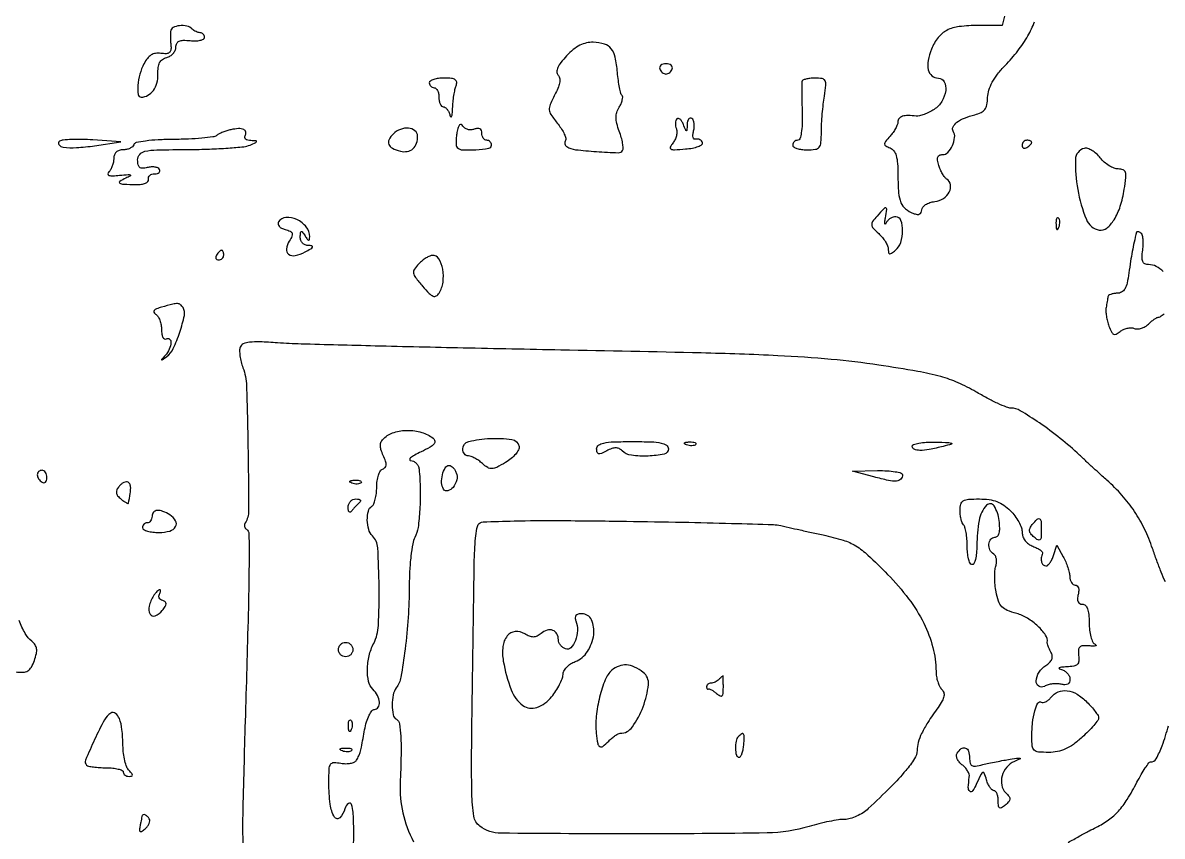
# Model space of a CAD drawing. Extents: x 0 to 5034, y 0 to 2560.
# Drawn here: x 4232 to 4470.3, y 624.5 to 794.6 of the extents above; entities that cross this region are included whole.
import ezdxf

# ---------------------------------------------------------------- set-up
doc = ezdxf.new("R2010")
doc.units = 0

msp = doc.modelspace()

# ---------------------------------------------------------------- linework, layer by layer
for points in [[(4438.096638, 799), (4436.815176, 794), (4431.841847, 794, 0.029011), (4427.844146, 793.767854, 0.087837), (4425.242551, 792.988009, 0.112411), (4423.434592, 791.494805, 0.066065), (4422.023269, 789.056177, 0.052248), (4421.319234, 786.682165, 0.104925), (4421.368241, 784.736999, 0.160239), (4422.138638, 783.486211, 0.177059), (4423.468615, 783, -0.284142), (4424.697605, 782.240245, -0.150729), (4425.001191, 780.408111, -0.102617), (4424.20001, 778.13971, -0.112147), (4422.580434, 776.460745, -0.027417), (4421.556411, 775.86731, -0.028013), (4420.4808, 775.394192, -0.029164), (4419.504706, 775.092179, -0.094484), (4418.830434, 775.056175, 0.02985), (4417.140445, 775.183805, 0.081631), (4415.959167, 775.008649, 0.139623), (4415.264061, 774.545692, 0.178301), (4415, 773.828741, -0.095165), (4414.889966, 773.255854, -0.030686), (4414.51939, 772.470471, -0.029338), (4413.990042, 771.627798, -0.029014), (4413.363881, 770.84959, 0.01364), (4412.409753, 769.735672, 0.171916), (4412.227761, 769.222011, 0.272937), (4412.454796, 768.837083, 0.034664), (4413.363881, 768.41386, -0.144092), (4414.135406, 767.824145, -0.088541), (4414.642173, 766.789204, -0.052948), (4414.927133, 765.157748, -0.016038), (4415.015313, 762.643011, 0.017625), (4415.154091, 759.014113, 0.078569), (4415.639046, 756.945587, 0.126552), (4416.607288, 755.642057, 0.081857), (4418.25, 754.708443, 0.0515), (4419.008247, 754.514385, 0.13982), (4419.553107, 754.585728, 0.187591), (4419.881366, 754.909753, 0.105644), (4420, 755.464962, -0.1736), (4420.202535, 756.030722, -0.080998), (4420.795195, 756.552213, -0.064565), (4421.679702, 756.958952, -0.046822), (4422.741449, 757.183578, 0.116619), (4424.519012, 757.826607, 0.126602), (4425.756957, 759.183357, 0.164632), (4426.005124, 760.707163, 0.211653), (4425.233174, 761.880173, -0.089536), (4424.814679, 762.270197, -0.029029), (4424.346361, 762.978863, -0.027882), (4423.907114, 763.84322, -0.027988), (4423.567394, 764.75, -0.032176), (4423.30655, 765.824419, -0.129364), (4423.362398, 766.492028, -0.208997), (4423.712452, 766.865666, -0.101828), (4424.365225, 767, 0.206245), (4425.476343, 767.478686, 0.08313), (4426.416514, 768.878776, 0.080166), (4426.874828, 770.564404, 0.166273), (4426.575558, 771.877745, -0.261784), (4426.537743, 772.788495, -0.112053), (4427.343415, 773.757237, -0.068938), (4428.930069, 774.657722, -0.036199), (4431.097272, 775.342832, 0.052191), (4432.395739, 775.799384, 0.123217), (4433.183172, 776.446102, 0.112938), (4433.613059, 777.426908, 0.039955), (4433.779823, 778.960836, -0.06926), (4434.040162, 780.507832, -0.049082), (4434.731678, 782.129339, -0.041506), (4435.860002, 783.836001, -0.025921), (4437.439305, 785.640471, 0.028067), (4440.10317, 788.710609, 0.035163), (4442.194624, 791.846131, 0.039535), (4443.565814, 794.766886, 0.090217)], [(4470.523609, 742.560502, 0.077353), (4469.018309, 743.631397, 0.11651), (4467.457929, 744, -0.10571), (4466.66848, 744.168792, -0.193151), (4466.217941, 744.635367, -0.109533), (4466.069247, 745.511486, -0.023917), (4466.21977, 747.044028, 0.027275), (4466.329802, 748.247279, 0.036223), (4466.290527, 749.345151, 0.039397), (4466.127007, 750.209719, 0.190128), (4465.833269, 750.603045, 0.029509), (4465.508249, 750.778322, 0.053283), (4465.222298, 750.875982, 0.081186), (4465.015146, 750.888557, 0.316663), (4464.923489, 750.809017, 0.006065), (4464.421617, 748.671206, 0.008311), (4464.025449, 746.735066, 0.00783), (4463.677083, 744.700156, 0.004565), (4463.319895, 742.25, -0.019699), (4462.945128, 740.130684, -0.077281), (4462.468023, 738.89574, -0.136601), (4461.80023, 738.239931, -0.12688), (4460.869948, 738, 0.038049), (4460.148408, 737.945012, 0.053967), (4459.526822, 737.779688, 0.067786), (4459.087014, 737.537619, 0.210692), (4458.923489, 737.25, -0.01172), (4458.874712, 736.862139, -0.003607), (4458.783251, 736.279688, -0.003607), (4458.671483, 735.62929, -0.00395), (4458.553526, 735, 0.06152), (4458.501406, 734.259919, 0.024519), (4458.604765, 733.246157, 0.023817), (4458.824766, 732.151069, 0.027617), (4459.140038, 731.135855, 0.026004), (4459.665139, 729.922133, 0.166685), (4460.134179, 729.457994, 0.235461), (4460.691207, 729.46506, 0.054439), (4461.497266, 729.997731, -0.064709), (4462.172496, 730.424353, -0.054058), (4462.976449, 730.696351, -0.056203), (4463.781626, 730.781969, -0.090258), (4464.458326, 730.654365, 0.102822), (4465.13383, 730.544324, 0.062533), (4465.934401, 730.68038, 0.058793), (4466.731754, 731.027593, 0.064402), (4467.399633, 731.54249, -0.019415), (4468.002752, 732.100507, -0.023719), (4468.609677, 732.571856, -0.023211), (4469.146658, 732.913383, -0.130754), (4469.472215, 733, 0.151727), (4469.836794, 733.11324, 0.011097), (4470.698601, 733.734375, 0.014679)], [(4470.959467, 677.650818, -0.007706), (4470.082836, 679.71772, -0.007992), (4469.141727, 682.146008, -0.007586), (4468.261578, 684.64543, 0.03191), (4466.607996, 688.700386, 0.034624), (4464.489895, 692.397808, 0.034398), (4461.868135, 695.788401, 0.030701), (4458.710602, 698.927253, -0.004297), (4457.767035, 699.77106, -0.001172), (4456.291631, 701.119802, -0.001185), (4454.625445, 702.657424, -0.001233), (4452.98858, 704.182709, 0.019658), (4448.965518, 707.663663, 0.018472), (4444.599153, 710.894502, 0.014838), (4440.608246, 713.454899, 0.136015), (4438.641496, 714, -0.097955), (4437.754536, 714.175448, -0.011134), (4435.873309, 714.999452, -0.013123), (4433.660565, 716.099484, -0.010325), (4431.321671, 717.402388, 0.028764), (4427.601187, 719.298747, 0.03643), (4423.965442, 720.58911, 0.024058), (4419.151806, 721.666074, 0.005647), (4411, 722.987516, 0.014676), (4401.026686, 724.190709, 0.010827), (4389.930945, 724.958175, 0.006036), (4373.849422, 725.52661, 0.001142), (4344.5, 726.142317, -0.000693), (4324.053083, 726.552901, -0.000949), (4305.645343, 726.983015, -0.000612), (4290.177042, 727.392752, -0.011142), (4285.250103, 727.639245, 0.008386), (4281.546236, 727.845015, 0.037969), (4279.385568, 727.764654, 0.073968), (4278.098619, 727.42127, 0.201663), (4277.459289, 726.754504, 0.093572), (4277.325104, 726.016286, 0.030642), (4277.400618, 724.90849, 0.029301), (4277.637726, 723.661565, 0.029215), (4278.019143, 722.44965, -0.083213), (4278.772247, 718.681805, -0.003971), (4279.072907, 705.77488, -0.002689), (4279.205543, 692.473, -0.140455), (4278.516809, 690.027198, 0.084886), (4278.365044, 689.651823, 0.093438), (4278.353876, 689.260183, 0.100414), (4278.483586, 688.91346, 0.115248), (4278.733688, 688.664469, -0.257079), (4279.279289, 687.697812, -0.004199), (4279.293366, 681.264116, -0.005221), (4279.1206, 670.889961, -0.00066), (4278.484249, 648.5, 0.001696), (4277.970853, 629.015157, 0.018949), (4278.086821, 621.255201, 0.051268)], [(4301.161043, 622.352976, 0.011717), (4301.162829, 627.857425, 0.051119), (4300.756327, 631.085761, 0.545892), (4300.086196, 631.325848, 0.16643), (4299.343705, 630.20633, -0.126842), (4298.304953, 628.341038, -0.493662), (4297.188389, 628.460722, -0.108237), (4296.26317, 631.15092, -0.028912), (4296, 635.698365, -0.01001), (4296.056447, 638.517768, -0.129973), (4296.362541, 639.51245, -0.258716), (4297.042, 639.890227, -0.047533), (4298.523867, 639.750687, 0.044543), (4299.542063, 639.648673, 0.051096), (4300.515152, 639.737737, 0.05826), (4301.305262, 639.990625, 0.145377), (4301.758554, 640.384109, 0.023016), (4302.26906, 641.273338, 0.052967), (4302.547158, 641.991828, 0.019573), (4302.793918, 643.073331, 0.000921), (4303.47566, 646.75, -0.026605), (4303.870677, 648.402068, -0.041058), (4304.401358, 649.770424, -0.048831), (4304.985828, 650.724532, -0.235091), (4305.539324, 651, 0.260092), (4306.315985, 651.43332, 0.1603), (4306.566252, 652.478221, 0.100225), (4306.153736, 653.898903, 0.075901), (4305.189877, 655.210123, -0.143124), (4304.300632, 656.833698, -0.058865), (4304.049787, 659.35485, -0.054007), (4304.409854, 662.189797, -0.058631), (4305.366584, 664.79966, 0.1057), (4306.35349, 668.541417, 0.014623), (4306.499194, 676.625895, 0.011364), (4306.221091, 684.814067, 0.184223), (4305.114206, 687.285794, -0.128263), (4304.323993, 688.633652, -0.064277), (4304.033216, 690.600801, -0.066396), (4304.247994, 692.47297, -0.195018), (4305, 693.5, 0.157685), (4305.386506, 693.954775, 0.036319), (4305.70625, 694.922796, 0.03405), (4305.926555, 696.144952, 0.027575), (4306, 697.475684, -0.034541), (4306.090993, 698.791299, -0.044831), (4306.363733, 699.968268, -0.051803), (4306.761717, 700.85749, -0.183185), (4307.23824, 701.24608, 0.12638), (4307.760884, 701.583427, 0.176879), (4307.973392, 702.091635, 0.095946), (4307.859633, 702.868553, 0.022711), (4307.368904, 704.089689, -0.030323), (4306.894989, 705.322882, -0.084453), (4306.768033, 706.23858, -0.113521), (4306.96302, 706.981067, -0.084336), (4307.478619, 707.65767, -0.113012), (4309.633997, 708.909826, -0.074678), (4312.476814, 709.345703, -0.072712), (4315.403064, 708.92704, -0.094743), (4317.802837, 707.689273, -0.175135), (4318.172161, 707.098782, -0.238684), (4318.015501, 706.501309, -0.086034), (4317.154822, 705.813642, -0.01511), (4315.302837, 704.867636, 0.015458), (4313.942366, 704.171507, 0.046693), (4313.082187, 703.586579, 0.20281), (4312.900045, 703.236803, 0.431448), (4313.083333, 703.033931, -0.105559), (4313.701734, 702.887985, -0.087273), (4314.25536, 702.495905, -0.083681), (4314.6602, 701.920975, -0.085776), (4314.849809, 701.25, -0.021532), (4315.105724, 697.074657, -0.019734), (4315.013976, 692.768859, -0.018708), (4314.643648, 689.009036, -0.089187), (4313.980597, 686.963745, 0.080319), (4313.523015, 685.632628, 0.014348), (4313.149472, 683.021882, 0.015175), (4312.890128, 679.907174, 0.013182), (4312.803772, 676.63243, -0.016973), (4312.586558, 670.23598, -0.014968), (4311.934684, 663.593369, -0.011378), (4311.047534, 657.743645, -0.115715), (4310.089214, 655.5, 0.111347), (4309.446513, 654.030508, 0.048671), (4309.247309, 651.900467, 0.047928), (4309.448596, 649.890243, 0.208348), (4310.115602, 648.928554, -0.2184), (4310.741528, 647.987977, -0.024798), (4311.022811, 645.382494, -0.01987), (4311.094181, 641.466282, -0.005951), (4310.894751, 635.5, 0.069093), (4311.46146, 629.400951, 0.059262), (4313.667698, 623.338184, 0.070674)], [(4230.461078, 658.820487, 0.038503), (4232.053814, 658.771343, 0.127161), (4233.049221, 659.078264, 0.129286), (4233.761759, 659.825551, 0.040393), (4234.403728, 661.248888, 0.030324), (4234.817016, 662.673582, 0.090243), (4234.859232, 663.685085, 0.11681), (4234.545016, 664.493159, 0.071262), (4233.847024, 665.248888, -0.094586), (4232.479981, 666.873961, -0.036212), (4231.220641, 669.56031, -0.022705)], [(4450.635683, 623.184725, -0.003287), (4452.918464, 624.460449, -0.003316), (4455.019261, 625.598332, -0.009124), (4456.520302, 626.363693, 0.041901), (4459.07624, 627.885497, 0.053817), (4461.116857, 629.705487, 0.044942), (4462.974984, 632.17459, 0.019528), (4465.004402, 635.75, -0.011424), (4465.894222, 637.378594, -0.017199), (4466.749839, 638.751562, -0.012149), (4467.508514, 639.823339, -0.236917), (4467.86042, 640, 0.272791), (4469.031415, 640.690239, 0.036785), (4470.276226, 643.390128, 0.028054), (4471.58603, 647.588873, 0.010106)]]:
    msp.add_lwpolyline(points, format="xyb")
for points in [[(4262.884846, 792.75, 0.020381), (4262.85379, 792.1429, 0.008739), (4262.859575, 791.330894, 0.00863), (4262.895851, 790.464805, 0.011258), (4262.960525, 789.674321, -0.07132), (4262.927848, 788.820453, -0.194461), (4262.610206, 788.319145, -0.152244), (4261.966571, 788.106049, -0.039826), (4260.867793, 788.174321, 0.071279), (4259.750463, 788.173591, 0.101651), (4258.819773, 787.838523, 0.090739), (4258.024126, 787.127684, 0.047106), (4257.306856, 786, 0.051752), (4256.470491, 783.836971, 0.046531), (4256.057818, 781.469164, 0.053154), (4256.108573, 779.565257, 0.381649), (4256.75, 779.015313, 0.124593), (4258.148078, 779.399719, 0.107185), (4259.28705, 780.418566, 0.093207), (4260.013254, 781.954817, 0.071152), (4260.224569, 783.806334, -0.037173), (4260.290108, 785.233609, -0.091443), (4260.601645, 786.231601, -0.11837), (4261.186155, 786.897231, -0.089935), (4262.069681, 787.307971, 0.075836), (4262.807387, 787.626114, 0.071649), (4263.432969, 788.154743, 0.075852), (4263.854811, 788.80607, 0.106227), (4264, 789.481747, -0.111337), (4264.173314, 790.250426, -0.176648), (4264.648909, 790.718647, -0.106133), (4265.523657, 790.910975, -0.027372), (4266.975171, 790.838656, 0.03127), (4268.11695, 790.790684, 0.050209), (4269.083679, 790.908099, 0.066899), (4269.754675, 791.156685, 0.270643), (4269.975171, 791.51329, 0.092222), (4269.914864, 791.889941, 0.098378), (4269.723436, 792.210154, 0.102154), (4269.431122, 792.424296, 0.107576), (4269.083333, 792.5, -0.066753), (4268.677688, 792.554398, -0.03908), (4268.215625, 792.720312, -0.038368), (4267.771105, 792.962896, -0.052335), (4267.416667, 793.25, 0.140895), (4266.287541, 793.874859, 0.084044), (4264.743264, 793.96423, 0.095714), (4263.41733, 793.553005, 0.251976)], [(4345.704482, 787.65354, 0.023036), (4344.53389, 786.292582, 0.05934), (4343.861869, 785.185927, 0.097778), (4343.657638, 784.322469, 0.20863), (4343.903238, 783.696762, -0.143621), (4344.239473, 783.081443, -0.084696), (4344.278142, 782.238207, -0.060229), (4344.011851, 781.166201, -0.028373), (4343.428494, 779.861722, 0.01296), (4342.274768, 777.481429, 0.126673), (4342.083518, 776.389636, 0.132958), (4342.449898, 775.363555, 0.014799), (4343.941538, 773.347194, -0.025571), (4344.682677, 772.298854, -0.035335), (4345.228417, 771.284541, -0.03817), (4345.537946, 770.427738, -0.208949), (4345.470063, 769.951561, 0.092985), (4345.336502, 769.605298, 0.096622), (4345.340145, 769.239048, 0.099602), (4345.4798, 768.90978, 0.105617), (4345.733688, 768.668156, 0.109074), (4347.567181, 768.034167, 0.012357), (4351.967353, 767.633032, 0.007858), (4356.518683, 767.403064, 0.269234), (4357.433553, 767.892487, 0.156538), (4357.558452, 768.396277, 0.026157), (4357.4378, 769.398222, 0.026473), (4357.162153, 770.602145, 0.020731), (4356.741184, 771.874726, -0.025568), (4356.21562, 773.516565, -0.063399), (4356.049678, 774.765941, -0.079378), (4356.21533, 775.840131, -0.061783), (4356.713879, 776.913456, 0.033874), (4357.118988, 777.671996, 0.04636), (4357.369847, 778.404016, 0.055014), (4357.447625, 779.010344, 0.203507), (4357.306215, 779.360452, -0.13584), (4357.061318, 779.792802, -0.0123), (4356.786924, 781.015576, -0.015245), (4356.536003, 782.516367, -0.011336), (4356.347372, 784.185961, 0.028671), (4355.872455, 787.389878, 0.118946), (4355.043366, 789.145207, 0.153567), (4353.632442, 790.085814, 0.058679), (4351.277627, 790.480395, 0.068249), (4349.871199, 790.357034, 0.061487), (4348.495635, 789.860216, 0.053239), (4347.118235, 788.96605, 0.033068)], [(4365.191667, 784.925, 0.073624), (4365.399741, 784.514089, 0.066918), (4365.723802, 784.165781, 0.070382), (4366.110048, 783.930417, 0.102038), (4366.5, 783.85, 0.102038), (4366.889952, 783.930417, 0.070382), (4367.276198, 784.165781, 0.066918), (4367.600259, 784.514089, 0.073624), (4367.808333, 784.925, 0.159683), (4367.810399, 785.333474, 0.143818), (4367.571823, 785.684219, 0.107546), (4367.111023, 785.920344, 0.064908), (4366.5, 786, 0.064908), (4365.888977, 785.920344, 0.107546), (4365.428177, 785.684219, 0.143818), (4365.189601, 785.333474, 0.159683)], [(4317, 782, 0.099038), (4317.076342, 781.618362, 0.097945), (4317.29375, 781.29375, 0.097945), (4317.618362, 781.076342, 0.099038), (4318, 781, -0.191087), (4318.381882, 780.848523, -0.088204), (4318.70625, 780.4125, -0.068025), (4318.926307, 779.765418, -0.048028), (4319, 779, 0.044381), (4319.068089, 778.234407, 0.064209), (4319.272211, 777.5875, 0.084055), (4319.572526, 777.15004, 0.203094), (4319.926676, 777, -0.159836), (4320.31495, 776.872626, -0.067019), (4320.715479, 776.485937, -0.05682), (4321.067143, 775.919531, -0.046657), (4321.310674, 775.25, 0.120517), (4321.492469, 774.913629, 0.553483), (4321.667734, 774.944725, 0.073423), (4321.811929, 775.540169, 0.013603), (4321.883999, 776.668213, -0.015126), (4321.97297, 777.9972, -0.013489), (4322.144228, 779.370413, -0.013667), (4322.365269, 780.596394, -0.040195), (4322.606989, 781.418213, 0.105014), (4322.728281, 782.183684, 0.243274), (4322.442822, 782.671564, 0.120396), (4321.662783, 782.933954, 0.021216), (4320.106989, 783, 0.030514), (4318.916681, 782.92729, 0.047377), (4317.912678, 782.70625, 0.060318), (4317.214713, 782.384563, 0.260256)], [(4394.9181, 782.25, 0.028511), (4394.891364, 781.733946, 0.001409), (4394.905095, 780.03125, 0.002274), (4394.936326, 778.007269, 0.001641), (4394.988835, 775.75, -0.014512), (4394.982927, 773.370899, -0.031718), (4394.810225, 771.556898, -0.039232), (4394.511813, 770.320118, -0.324638), (4394.070735, 770, 0.092272), (4393.661988, 769.92392, 0.096095), (4393.314528, 769.70625, 0.099365), (4393.081998, 769.381542, 0.106243), (4393, 769, 0.254951), (4393.209557, 768.615738, 0.06271), (4393.88125, 768.29375, 0.048861), (4394.850749, 768.072766, 0.031626), (4396, 768, 0.033099), (4397.758122, 768.11651, 0.192818), (4398.55092, 768.563417, 0.151239), (4398.922133, 769.502824, 0.018299), (4399.011006, 771.75, -0.012786), (4399.05968, 773.457098, -0.00746), (4399.200855, 775.5, -0.007455), (4399.403378, 777.542616, -0.012519), (4399.641848, 779.25, 0.013394), (4399.960094, 781.558024, 0.151769), (4399.78713, 782.452551, 0.237241), (4399.169269, 782.886862, 0.036721), (4397.630842, 783, 0.026888), (4396.617028, 782.945442, 0.040574), (4395.748752, 782.779688, 0.047607), (4395.120477, 782.539698, 0.255876)], [(4368.787573, 774.454239, 0.124758), (4368.578077, 774.102489, 0.059383), (4368.488171, 773.579692, 0.053459), (4368.521329, 772.978947, 0.051158), (4368.680777, 772.389499, -0.098099), (4368.793935, 771.733569, -0.055677), (4368.684316, 770.932382, -0.052551), (4368.384713, 770.117242, -0.058942), (4367.930351, 769.416078, 0.056782), (4367.383519, 768.580127, 0.422234), (4367.523233, 768.176461, 0.122889), (4368.281249, 768.027545, 0.007737), (4370.568475, 768.178813, 0.02465), (4372.050872, 768.37383, 0.043354), (4373.242302, 768.699401, 0.05923), (4374.014274, 769.093213, 0.341806), (4374.15, 769.5, 0.098256), (4373.938155, 769.859451, 0.092263), (4373.600905, 770.120302, 0.09191), (4373.191204, 770.243027, 0.09657), (4372.772231, 770.20741, -0.226845), (4372.422934, 770.266936, -0.171824), (4372.195348, 770.588752, -0.092386), (4372.141428, 771.179879, -0.040646), (4372.278351, 771.956414, 0.045254), (4372.415595, 772.778948, 0.054303), (4372.389237, 773.562794, 0.063353), (4372.214916, 774.195988, 0.156775), (4371.90612, 774.558021, 0.194278), (4371.557243, 774.617836, 0.175084), (4371.245526, 774.422131, 0.105867), (4371.021917, 773.962239, 0.050739), (4370.929715, 773.309017, -0.003431), (4370.874603, 772.103775, -0.396304), (4370.770053, 772.003685, -0.30736), (4370.632287, 772.095413, -0.00279), (4370.148387, 773.302005, 0.0423), (4369.828985, 773.946064, 0.080996), (4369.455342, 774.383801, 0.135095), (4369.092593, 774.551936, 0.242296)], [(4275.5, 772.216456, 0.023205), (4274.660949, 771.994169, 0.019419), (4273.79375, 771.683294, 0.019858), (4273.022429, 771.336292, 0.04959), (4272.5, 771.007616, -0.133995), (4271.757163, 770.698563, -0.009001), (4269.450152, 770.444102, -0.012434), (4266.650759, 770.256297, -0.008969), (4263.521795, 770.180611, 0.011068), (4260.281358, 770.088619, 0.020633), (4257.666487, 769.84796, 0.017776), (4255.690576, 769.511661, 0.267338), (4255.188462, 769.065386, -0.137735), (4254.912077, 768.657466, -0.065855), (4254.374632, 768.312957, -0.057794), (4253.676126, 768.079113, -0.051944), (4252.916667, 768, 0.078253), (4252.126835, 767.875625, 0.110861), (4251.516204, 767.515217, 0.11529), (4251.133898, 766.940776, 0.089651), (4251, 766.2, -0.049482), (4250.924122, 765.435153, -0.03791), (4250.697021, 764.625771, -0.038908), (4250.363932, 763.893916, -0.070243), (4249.968582, 763.368582, 0.184988), (4249.783746, 762.954189, 0.344192), (4249.982529, 762.669329, 0.085434), (4250.756001, 762.569708, 0.015146), (4252.218582, 762.676154, -0.004527), (4254.013852, 762.845204, -0.131158), (4254.464865, 762.764999, -0.613582), (4254.471284, 762.572237, -0.016286), (4253.5, 762.077857, 0.02865), (4252.262134, 761.408769, 0.563512), (4252.265083, 761.055069, 0.123727), (4253.019519, 760.829985, 0.005563), (4255.75, 760.740909, 0.037244), (4256.822472, 760.79777, 0.071894), (4257.648997, 761.027377, 0.11331), (4258.136834, 761.390718, 0.233459), (4258.25, 761.840909, -0.13841), (4258.277673, 762.282115, -0.127778), (4258.531399, 762.659517, -0.106668), (4258.982067, 762.912902, -0.075056), (4259.559017, 763, 0.05878), (4260.115829, 763.065685, 0.126121), (4260.495569, 763.266173, 0.191145), (4260.641142, 763.562686, 0.159385), (4260.558021, 763.90612, 0.15438), (4260.198685, 764.21553, 0.064046), (4259.575304, 764.392509, 0.054994), (4258.805232, 764.422423, 0.046215), (4257.999004, 764.289489, -0.050874), (4257.01712, 764.136954, -0.183409), (4256.424363, 764.327045, -0.178521), (4256.097361, 764.867211, -0.047797), (4256, 765.883369, -0.177323), (4256.43049, 767.059058, -0.168597), (4257.528008, 767.709132, -0.045233), (4259.981787, 767.980862, -0.003337), (4266.75, 768.070285, 0.007253), (4271.012954, 768.160006, 0.00931), (4274.929688, 768.372382, 0.00748), (4278.188222, 768.659055, 0.075932), (4279.5, 769, 0.004561), (4280.715843, 769.535655, 0.240506), (4280.870499, 769.729011, 0.453283), (4280.763078, 769.870739, 0.008061), (4279.690983, 769.929715, -0.052305), (4279.039029, 770.023817, -0.108896), (4278.582368, 770.252806, -0.176906), (4278.391183, 770.572569, -0.187723), (4278.457295, 770.930902, 0.182184), (4278.607611, 771.699397, 0.253605), (4278.18409, 772.240619, 0.117195), (4277.103632, 772.433589, 0.039016)], [(4309.475936, 771.333079, 0.072182), (4308.576514, 770.128292, 0.224764), (4308.522272, 769.142886, 0.185093), (4309.273102, 768.342132, 0.048975), (4310.947649, 767.723941, 0.108106), (4312.388142, 767.665709, 0.137555), (4313.58185, 768.239932, 0.130861), (4314.342538, 769.379008, 0.09332), (4314.561352, 770.904671, 0.218869), (4313.997326, 772.002519, 0.146336), (4312.661303, 772.527878, 0.112162), (4310.952908, 772.288268, 0.106061)], [(4322.777319, 771.615452, 0.021721), (4322.627643, 770.593657, 0.02814), (4322.584336, 769.647707, 0.02819), (4322.635762, 768.879912, 0.167068), (4322.809831, 768.523502, 0.187699), (4324.021883, 767.990473, 0.02736), (4326.762972, 768.02191, 0.024762), (4329.434452, 768.332356, 0.366614), (4330, 769, 0.099038), (4329.923658, 769.381638, 0.097945), (4329.70625, 769.70625, 0.097945), (4329.381638, 769.923658, 0.099038), (4329, 770, -0.145266), (4328.618655, 770.113181, -0.099317), (4328.29375, 770.431406, -0.083434), (4328.074778, 770.907207, -0.066306), (4328, 771.468615, 0.093469), (4327.891163, 772.045741, 0.178827), (4327.582054, 772.393445, 0.152166), (4327.078665, 772.489298, 0.063223), (4326.399075, 772.322898, -0.079122), (4325.729834, 772.181309, -0.077201), (4325.043727, 772.25259, -0.081881), (4324.446488, 772.520029, -0.108626), (4324.03323, 772.946233, 0.134329), (4323.671849, 773.283004, 0.336234), (4323.337174, 773.227064, 0.119682), (4323.036136, 772.699127, 0.022783)], [(4239.678787, 769.803795, 0.431646), (4239.532442, 769.084652, 0.21003), (4240.427206, 768.54521, 0.048771), (4243.186626, 768.459547, 0.018819), (4247, 768.85782), (4252.5, 769.642414), (4246.650762, 770.071207, 0.012211), (4244.32875, 770.184507, 0.015669), (4242.189934, 770.169532, 0.013537), (4240.423938, 770.053855, 0.116164)], [(4441, 768.940983, 0.108972), (4441.078288, 768.586039, 0.182303), (4441.29375, 768.3746, 0.161196), (4441.6179, 768.343488, 0.082592), (4442, 768.5, 0.029505), (4442.382774, 768.768994, 0.035638), (4442.70625, 769.066025, 0.038439), (4442.934461, 769.34829, 0.151918), (4443, 769.559017, 0.210953), (4442.92554, 769.727648, 0.081139), (4442.70625, 769.870461, 0.061769), (4442.382849, 769.967655, 0.042167), (4442, 770, 0.105053), (4441.618444, 769.918938, 0.099167), (4441.29375, 769.688914, 0.09642), (4441.076123, 769.345238, 0.093332)], [(4454, 768.305136, 0.340208), (4452.137755, 766.010839, 0.051526), (4452.623, 759.720195, 0.049577), (4454.42172, 753.441765, 0.255995), (4457.108436, 751.217634, 0.222083), (4458.68868, 751.615786, 0.084091), (4460.225375, 753.370985, 0.061155), (4461.51696, 756.193373, 0.037779), (4462.355326, 759.75, 0.011374), (4462.683828, 762.201173, 0.10001), (4462.587183, 763.285668, 0.233262), (4462.097923, 763.814482, 0.091731), (4461.095224, 764, -0.094717), (4460.224496, 764.166439, -0.044261), (4459.194721, 764.684627, -0.041713), (4458.177483, 765.438928, -0.045737), (4457.333407, 766.330646, 0.043695), (4456.520977, 767.195969, 0.048742), (4455.597938, 767.872044, 0.054813), (4454.706065, 768.275956, 0.13808)], [(4410.646892, 754.162314, 0.027036), (4409.719613, 753.019151, 0.182373), (4409.53072, 752.327665, 0.165425), (4409.836727, 751.646087, 0.021342), (4410.991904, 750.507326, -0.036161), (4411.760323, 749.703599, -0.0355), (4412.410122, 748.792792, -0.037717), (4412.860848, 747.912717, -0.099809), (4413, 747.222568, 0.043812), (4413.062528, 746.51035, 0.322632), (4413.293461, 746.285756, 0.193411), (4413.694832, 746.381769, 0.018957), (4414.5, 747, 0.14451), (4415.596745, 748.634341, 0.073156), (4415.990126, 751.104041, 0.086833), (4415.641258, 753.247738, 0.319291), (4414.583333, 754, 0.078897), (4413.997341, 753.906955, 0.060369), (4413.408201, 753.632812, 0.060702), (4412.904951, 753.228036, 0.082255), (4412.572245, 752.75, -0.087584), (4412.388523, 752.491895, -0.603897), (4412.275066, 752.528125, -0.077386), (4412.266454, 752.944593, -0.012417), (4412.395292, 753.75, 0.008495), (4412.700742, 755.567924, 0.390362), (4412.505719, 755.856154, 0.267124), (4412.10395, 755.736057, 0.005677)], [(4285.458401, 752.932692, 0.184668), (4285.372891, 752.484083, 0.134857), (4285.593339, 752.021792, 0.094678), (4286.109582, 751.613685, 0.056151), (4286.844057, 751.330529, -0.036731), (4287.897952, 750.970476, -0.20775), (4288.29714, 750.549204, -0.196611), (4288.273638, 749.953872, -0.032642), (4287.719713, 748.922797, 0.102205), (4287.104261, 747.260253, 0.285851), (4287.574458, 746.166504, 0.209737), (4288.973039, 745.891062, 0.0676), (4291, 746.640208, 0.010609), (4292.199265, 747.311394, 0.133455), (4292.558736, 747.679153, 0.505011), (4292.454523, 747.908414, 0.050152), (4291.75, 747.985258, -0.093903), (4291.065919, 748.120855, -0.103125), (4290.504256, 748.495671, -0.103125), (4290.139142, 749.06369, -0.093903), (4290.015313, 749.75, -0.011938), (4290.047261, 750.728916, -0.327416), (4290.201904, 750.916542, -0.309569), (4290.436556, 750.830411, -0.011213), (4291, 750, 0.015598), (4291.485124, 749.29834, 0.191096), (4291.75659, 749.129262, 0.416014), (4291.931866, 749.251523, 0.040439), (4291.984687, 749.821429, 0.17382), (4291.27725, 751.869316, 0.112755), (4289.292353, 753.439985, 0.128845), (4287.019581, 753.873738, 0.241943)], [(4448.078947, 752.416667, 0.018894), (4448.137993, 751.670344, 0.168741), (4448.279315, 751.37858, 0.470617), (4448.461564, 751.395823, 0.054073), (4448.683114, 751.8125, 0.051402), (4448.839148, 752.359369, 0.05415), (4448.876576, 752.916927, 0.060344), (4448.797407, 753.402231, 0.126455), (4448.604167, 753.729167, 0.296942), (4448.385309, 753.77538, 0.208169), (4448.200665, 753.592839, 0.077125), (4448.089945, 753.112848, 0.028489)], [(4272.5, 746, 0.082592), (4272.343488, 745.6179, 0.161196), (4272.3746, 745.29375, 0.182303), (4272.586039, 745.078288, 0.108972), (4272.940983, 745, 0.093332), (4273.345238, 745.076123, 0.09642), (4273.688914, 745.29375, 0.099167), (4273.918938, 745.618444, 0.105053), (4274, 746, 0.042167), (4273.967655, 746.382849, 0.061769), (4273.870461, 746.70625, 0.081139), (4273.727648, 746.92554, 0.210953), (4273.559017, 747, 0.151918), (4273.34829, 746.934461, 0.038439), (4273.066025, 746.70625, 0.035638), (4272.768994, 746.382774, 0.029505)], [(4314.79154, 744.146117, 0.043352), (4313.87597, 743.039126, 0.196333), (4313.699489, 742.237323, 0.12231), (4314.104779, 741.316176, 0.012988), (4315.596712, 739.485803, 0.014608), (4316.980959, 737.966958, 0.100981), (4317.807853, 737.39975, 0.240274), (4318.442711, 737.445319, 0.116424), (4319.039859, 738.030253, 0.108872), (4319.864165, 740.309391, 0.076381), (4319.803055, 743.047091, 0.091928), (4318.987729, 745.225571, 0.277103), (4317.643011, 745.940567, 0.097156), (4317.088014, 745.801419, 0.030593), (4316.333899, 745.388931, 0.029258), (4315.52961, 744.814511, 0.028613)], [(4261.010081, 735.107615, 0.023927), (4259.937914, 734.753136, 0.124477), (4259.433075, 734.396652, 0.313516), (4259.396012, 734.029728, 0.128264), (4259.760081, 733.648278, -0.114545), (4260.235822, 733.17607, -0.049597), (4260.635774, 732.372695, -0.045548), (4260.908191, 731.395125, -0.045216), (4261, 730.381966, 0.03685), (4261.069023, 729.446685, 0.085479), (4261.288197, 728.780573, 0.167127), (4261.616153, 728.474324, 0.248314), (4262, 728.5, -0.332379), (4262.672085, 728.440562, -0.232054), (4262.969442, 727.706256, -0.091039), (4262.606581, 726.301876, -0.073583), (4261.75, 724.998228, 0.001944), (4261.015188, 724.167719, 0.462113), (4261.028202, 724.078786, 0.308288), (4261.143214, 724.0832, 0.00164), (4262.088154, 724.786353, 0.123387), (4263.458035, 726.47258, 0.02902), (4264.811873, 729.875035, 0.026173), (4265.77021, 733.360288, 0.194804), (4265.487287, 735.02057, 0.086462), (4264.949662, 735.626096, 0.164662), (4264.343898, 735.844362, 0.066685), (4263.3685, 735.732945, 0.006139)], [(4335.770003, 705.982475, -0.168619), (4335.664702, 705.271863, -0.05429), (4335.063797, 704.373779, -0.047036), (4334.125848, 703.448424, -0.037786), (4332.962731, 702.637056, -0.015924), (4331.09612, 701.61315, -0.105906), (4330.075996, 701.343031, -0.152594), (4329.213619, 701.567856, -0.044451), (4328.105436, 702.404581, 0.029708), (4327.344436, 703.01516, 0.029695), (4326.516318, 703.531346, 0.031091), (4325.74154, 703.892186, 0.093698), (4325.171259, 704, -0.121889), (4324.724547, 704.110541, -0.100751), (4324.344057, 704.422013, -0.091341), (4324.088454, 704.887887, -0.080078), (4324, 705.436642, -0.347185), (4325.243104, 707.011111, -0.046984), (4329.703119, 707.640715, -0.046229), (4334.249174, 707.431219, -0.321809)], [(4367, 705.5, -0.352561), (4366.109285, 704.393808, -0.043271), (4362.804733, 703.966851, -0.043476), (4359.265636, 704.125841, -0.164872), (4357.307359, 705.092641, 0.089306), (4356.678549, 705.529567, 0.110474), (4355.982547, 705.677231, 0.085115), (4355.152594, 705.525506, 0.035205), (4354.107359, 705.057457, -0.019584), (4352.982606, 704.511036, -0.152164), (4352.409514, 704.447124, -0.284956), (4352.099044, 704.734129, -0.067466), (4352, 705.464816, -0.242216), (4352.393193, 706.228853, -0.104967), (4353.471352, 706.698827, -0.043011), (4355.549228, 706.940806, -0.007491), (4359.5, 707, -0.007659), (4363.402218, 706.940222, -0.041714), (4365.5, 706.7, -0.098409), (4366.603958, 706.241583, -0.250296)], [(4372.729167, 706.395833, -0.126455), (4372.402231, 706.202593, -0.060344), (4371.916927, 706.123424, -0.05415), (4371.359369, 706.160852, -0.051402), (4370.8125, 706.316886, -0.054073), (4370.395823, 706.538436, -0.470617), (4370.37858, 706.720685, -0.168741), (4370.670344, 706.862007, -0.018894), (4371.416667, 706.921053, -0.028489), (4372.112848, 706.910055, -0.077125), (4372.592839, 706.799335, -0.208169), (4372.77538, 706.614691, -0.296942)], [(4424.5, 706, -0.014638), (4421.569231, 705.344948, -0.047691), (4419.591284, 705.155857, -0.094697), (4418.421441, 705.379422, -0.307457), (4418, 706, -0.322741), (4418.27539, 706.382203, -0.034643), (4419.395312, 706.671495, -0.032296), (4420.92926, 706.854839, -0.019826), (4422.75, 706.881685, -0.002115), (4425.671845, 706.796539, -0.10876), (4426.219179, 706.656764, -0.681744), (4426.201102, 706.462188, -0.008063)], [(4235, 700.059017, 0.089642), (4235.073302, 699.653442, 0.053229), (4235.29375, 699.2129, 0.051032), (4235.617485, 698.806203, 0.06081), (4236, 698.5, 0.139169), (4236.379648, 698.392057, 0.191142), (4236.70625, 698.521475, 0.138808), (4236.926733, 698.889346, 0.066118), (4237, 699.440983, 0.062283), (4236.925455, 700.037096, 0.080552), (4236.70625, 700.542039, 0.097988), (4236.381379, 700.879982, 0.153634), (4236, 701, 0.092995), (4235.618268, 700.928382, 0.096318), (4235.29375, 700.723586, 0.099231), (4235.076556, 700.418051, 0.105429)], [(4322.64326, 700.487265, -0.154941), (4322.732279, 698.97945, -0.1044), (4321.966417, 697.420015, -0.163779), (4320.870778, 696.699744, -0.329755), (4319.960839, 697.063364, -0.132733), (4319.575764, 698.355416, -0.065526), (4319.756888, 700.071819, -0.070877), (4320.334184, 701.527656, -0.269172), (4321.148016, 702, -0.137137), (4321.540638, 701.89025, -0.061594), (4321.96458, 701.555634, -0.054338), (4322.353371, 701.065916, -0.049049)], [(4416, 700.059017, -0.195973), (4415.638034, 699.170974, -0.182624), (4414.745078, 698.755541, -0.071608), (4413.038821, 698.873098, -0.013555), (4410, 699.613105), (4405.5, 700.839046), (4410.75, 700.919523, -0.016859), (4412.762572, 700.882514, -0.027597), (4414.457812, 700.699946, -0.026596), (4415.722851, 700.422843, -0.337498)], [(4252.100976, 697.621668, 0.06121), (4251.639473, 696.902383, 0.149907), (4251.546134, 696.287252, 0.136429), (4251.812669, 695.687498, 0.047209), (4252.487669, 695.010234, 0.016104), (4253.073424, 694.555139, 0.030315), (4253.578228, 694.233209, 0.037664), (4253.954352, 694.05989, 0.460042), (4254.076511, 694.127555, 0.009389), (4254.449755, 696.134974, 0.044292), (4254.539248, 697.302068, 0.088127), (4254.401161, 698.028711, 0.164877), (4254.02424, 698.485019, 0.167606), (4253.635425, 698.572557, 0.077973), (4253.13026, 698.434756, 0.06403), (4252.590664, 698.104058, 0.050133)], [(4302.729167, 698.395833, -0.126455), (4302.402231, 698.202593, -0.060344), (4301.916927, 698.123424, -0.05415), (4301.359369, 698.160852, -0.051402), (4300.8125, 698.316886, -0.054073), (4300.395823, 698.538436, -0.470617), (4300.37858, 698.720685, -0.168741), (4300.670344, 698.862007, -0.018894), (4301.416667, 698.921053, -0.028489), (4302.112848, 698.910055, -0.077125), (4302.592839, 698.799335, -0.208169), (4302.77538, 698.614691, -0.296942)], [(4302.4283, 694.25, 0.019542), (4302.02775, 693.890763, 0.01106), (4301.569889, 693.426562, 0.011028), (4301.128314, 692.937434, 0.017789), (4300.776946, 692.5, -0.111066), (4300.485745, 692.250498, -0.327207), (4300.239691, 692.28649, -0.159858), (4300.068396, 692.618706, -0.037587), (4300.015313, 693.25, -0.092982), (4300.13542, 693.922707, -0.098893), (4300.490372, 694.489797, -0.101386), (4301.027441, 694.867015, -0.102919), (4301.666667, 695, -0.043317), (4302.247958, 694.949546, -0.152297), (4302.577897, 694.779688, -0.297449), (4302.631514, 694.533999, -0.129577)], [(4438.545455, 692.545455, -0.037668), (4439.484747, 691.452874, -0.034625), (4440.278977, 690.201614, -0.036443), (4440.828158, 688.983313, -0.087887), (4441, 688.01323, 0.087975), (4441.159267, 687.115053, 0.076947), (4441.620886, 686.279205, 0.072979), (4442.340456, 685.585754, 0.066825), (4443.25, 685.103222, -0.02693), (4444.094062, 684.738213, -0.042802), (4444.765625, 684.328727, -0.053015), (4445.196731, 683.935847, -0.282324), (4445.25, 683.635447, 0.062127), (4445.002148, 682.667728, 0.095307), (4445.056815, 681.806669, 0.134721), (4445.392166, 681.222689, 0.19795), (4445.932612, 681, 0.179542), (4446.339011, 681.150792, 0.054777), (4446.793857, 681.638296, 0.046995), (4447.222301, 682.341213, 0.036551), (4447.554883, 683.172922), (4448.244542, 685.345845), (4449.586836, 682.922922, -0.025522), (4450.103308, 681.866917, -0.021241), (4450.54524, 680.697671, -0.021763), (4450.858043, 679.590597, -0.052951), (4450.964565, 678.75, 0.061773), (4451.061344, 678.080856, 0.078959), (4451.317601, 677.514063, 0.095621), (4451.687947, 677.134316, 0.152994), (4452.116631, 677, -0.197013), (4452.503955, 676.841221, -0.126717), (4452.757209, 676.419321, -0.086529), (4452.832273, 675.774564, -0.049804), (4452.710251, 675, 0.047946), (4452.570873, 674.136109, 0.120594), (4452.681695, 673.512551, 0.169691), (4453.031896, 673.138214, 0.121219), (4453.59362, 673, -0.196233), (4454.216463, 672.745765, -0.113224), (4454.660231, 672.053768, -0.064395), (4454.922183, 670.860651, -0.021881), (4455, 669.083333, 0.029449), (4455.091209, 667.536072, 0.038683), (4455.365394, 666.148503, 0.043108), (4455.765243, 665.081616, 0.178434), (4456.25, 664.608826, -0.154488), (4456.45703, 664.424925, -0.497985), (4456.398438, 664.280799, -0.072633), (4455.894077, 664.222239, -0.015037), (4455, 664.275492, 0.033723), (4453.687688, 664.304556, 0.177264), (4453.033306, 664.030844, 0.199174), (4452.753725, 663.422117, 0.043906), (4452.812858, 662.25, -0.053795), (4452.848761, 661.079946, -0.186135), (4452.52834, 660.407843, -0.14912), (4451.782477, 660.036624, -0.031143), (4450.312858, 659.883999, 0.011637), (4449.216728, 659.813213, 0.102083), (4448.753145, 659.674257, 0.599673), (4448.753869, 659.503621, 0.05771), (4449.25, 659.310674, -0.077315), (4449.91877, 659.020058, -0.072091), (4450.485937, 658.534344, -0.075854), (4450.868338, 657.934127, -0.104336), (4451, 657.310044, -0.09717), (4450.876316, 656.679623, -0.168034), (4450.527734, 656.282522, -0.137133), (4449.947811, 656.137619, -0.057078), (4449.142033, 656.252607, 0.056936), (4448.310504, 656.371509, 0.037865), (4447.347497, 656.325817, 0.03796), (4446.406495, 656.136056, 0.058901), (4445.642033, 655.819548, -0.277699), (4444.471816, 655.856471, -0.272269), (4443.94132, 656.911629, -0.121249), (4444.533172, 658.7778, -0.116552), (4445.929882, 660.188284, 0.050023), (4446.749906, 660.822359, 0.108829), (4447.194048, 661.477421, 0.130106), (4447.278771, 662.178557, 0.088452), (4447.028494, 662.946758, -0.0153), (4446.715072, 663.578092, -0.01836), (4446.460794, 664.19061, -0.017299), (4446.285476, 664.715823, -0.105084), (4446.263214, 665, 0.185185), (4445.898586, 666.522923, 0.053508), (4444.29742, 668.392795, 0.051428), (4442.11445, 670.062581, 0.071716), (4439.859596, 671.034652, -0.03189), (4437.885506, 671.705535, -0.104973), (4436.756715, 672.478673, -0.108758), (4436.061284, 673.627299, -0.035591), (4435.556083, 675.552746, -0.022699), (4435.345934, 677.043382, -0.020483), (4435.262305, 678.599052, -0.020982), (4435.303219, 679.999227, -0.059109), (4435.487164, 680.959556, 0.056917), (4435.636925, 681.723351, 0.063984), (4435.601112, 682.47068, 0.073384), (4435.394486, 683.089667, 0.138), (4435.040677, 683.47486, -0.146794), (4434.256439, 684.358778, -0.127538), (4434.033426, 685.580849, -0.155221), (4434.439694, 686.594509, -0.224046), (4435.299199, 687, 0.203909), (4435.845446, 687.232434, 0.12998), (4436.186151, 687.844865, 0.069314), (4436.304461, 688.908644, 0.022147), (4436.189793, 690.5, 0.109705), (4435.131871, 693.541353, 0.501438), (4433.555452, 693.680295, 0.137892), (4432.012279, 690.526491, 0.04398), (4431.521943, 685.274709, -0.022421), (4431.441634, 683.670777, -0.038838), (4431.212696, 682.356777, -0.049284), (4430.887639, 681.462461, -0.3496), (4430.5, 681.274709, -0.236965), (4430.112949, 681.592168, -0.041637), (4429.79375, 682.50824, -0.037347), (4429.572879, 683.740179, -0.025691), (4429.5, 685.157598, 0.018874), (4429.445018, 686.613609, 0.023184), (4429.279688, 687.963754, 0.022518), (4429.041512, 689.063738, 0.131024), (4428.75, 689.574265, -0.103823), (4428.460894, 690.022854, -0.031922), (4428.220312, 690.795774, -0.030407), (4428.055265, 691.717739, -0.029095), (4428, 692.666667, -0.06542), (4428.166231, 693.931719, -0.199152), (4428.683442, 694.605805, -0.115227), (4429.74178, 694.925928, -0.016073), (4432.045455, 695, -0.033438), (4434.080689, 694.863741, -0.056903), (4435.732243, 694.446629, -0.060968), (4437.168135, 693.693874, -0.045221)], [(4259, 691.411516, -0.06912), (4258.925063, 690.872026, -0.08529), (4258.70625, 690.414633, -0.099964), (4258.381338, 690.108806, -0.139872), (4258, 690, 0.099038), (4257.618362, 689.923658, 0.097945), (4257.29375, 689.70625, 0.097945), (4257.076342, 689.381638, 0.099038), (4257, 689, 0.277684), (4257.232098, 688.614308, 0.052312), (4258.028125, 688.29375, 0.042582), (4259.158889, 688.072542, 0.027026), (4260.5, 688, 0.0676), (4262.713645, 688.30066, 0.189717), (4263.941467, 689.224346, 0.280171), (4263.946981, 690.445874, 0.118191), (4262.75, 691.662863, 0.046184), (4261.277147, 692.4038, 0.110628), (4260.075557, 692.589625, 0.194658), (4259.310738, 692.218823, 0.185809)], [(4390.5, 689.439467, 0.0035), (4391.668826, 689.168377, 0.000575), (4393.932034, 688.662868, 0.000633), (4396.59622, 688.074551, 0.000559), (4399.375008, 687.467867, -0.020163), (4403.564904, 686.379437, -0.063496), (4406.209962, 685.194106, -0.051656), (4408.751737, 683.256463, -0.010174), (4412.855986, 679.237456, -0.032489), (4417.247351, 674.134501, -0.045671), (4420.407585, 669.03006, -0.051267), (4422.320476, 663.957766, -0.063187), (4422.985272, 658.95, 0.039631), (4423.075634, 657.889436, 0.035146), (4423.333091, 656.811646, 0.036848), (4423.706549, 655.872282, 0.083526), (4424.148653, 655.251347, -0.115383), (4424.581944, 654.553507, -0.130524), (4424.634072, 653.768615, -0.081604), (4424.266974, 652.781713, -0.0242), (4423.398653, 651.419078, 0.010579), (4421.272653, 648.275108, 0.030076), (4419.974525, 645.972195, 0.04334), (4419.259302, 644.109043, 0.068314), (4419.014742, 642.41639, -0.143125), (4418.505245, 640.717677, -0.030419), (4416.650499, 638.208438, -0.02227), (4413.589142, 634.868349, -0.007413), (4408.822087, 630.25, -0.046097), (4407.718351, 629.388779, -0.035944), (4406.381641, 628.660938, -0.03699), (4405.025734, 628.161671, -0.069829), (4403.873762, 628, 0.037036), (4402.565232, 627.902942, 0.011732), (4400.635091, 627.56856, 0.011643), (4398.493544, 627.093518, 0.012691), (4396.437634, 626.531267, -0.06932), (4387.674431, 625.171723, -0.00401), (4360.459575, 624.968224, -0.002173), (4331.965784, 625.107508, -0.157117), (4327.570236, 626.568638, -0.199731), (4326.314795, 628.64456, -0.032085), (4325.901959, 633.461722, -0.008687), (4325.86272, 643.345085, -0.000307), (4326.39758, 681.5, -0.009481), (4326.490443, 684.263395, -0.012515), (4326.68574, 686.775627, -0.009967), (4326.941029, 688.848429, -0.108958), (4327.234726, 689.629795, -0.243312), (4328.238058, 690.200073, -0.004158), (4334.75433, 690.403342, -0.007195), (4343.897086, 690.480872, -0.001998), (4358.234726, 690.338851, -0.001389), (4369.978158, 690.142957, -0.002102), (4380.197076, 689.901103, -0.000792), (4388.984055, 689.642239, -0.051012)], [(4445, 688.377555, -0.015399), (4444.955626, 686.937054, -0.195984), (4444.72548, 686.458971, -0.332293), (4444.313191, 686.420327, -0.036154), (4443.487669, 687.010234, -0.046911), (4442.809137, 687.690231, -0.137756), (4442.543854, 688.289454, -0.150414), (4442.640504, 688.905569, -0.059704), (4443.110114, 689.632679, -0.021987), (4444.165579, 690.796313, -0.358351), (4444.654008, 690.846281, -0.237665), (4444.950082, 690.326628, -0.012803)], [(4259.337137, 674.75, 0.073131), (4258.37924, 672.560426, 0.201586), (4258.595602, 670.923922, 0.378764), (4259.668102, 670.571628, 0.119052), (4261.136693, 671.673632, 0.023917), (4261.781427, 672.535543, 0.13655), (4261.961143, 673.072466, 0.243505), (4261.788116, 673.453619, 0.085784), (4261.243769, 673.748032, -0.080541), (4260.806633, 673.978608, -0.112417), (4260.522598, 674.315287, -0.129838), (4260.436226, 674.703975, -0.129213), (4260.552786, 675.08541, 0.038267), (4260.734228, 675.436428, 0.082527), (4260.805118, 675.731339, 0.15711), (4260.758475, 675.921566, 0.26032), (4260.618034, 676, 0.159514), (4260.374937, 675.92042, 0.035131), (4260.035521, 675.632812, 0.033174), (4259.672788, 675.228531, 0.026647)], [(4347.639232, 669.497764, -0.100258), (4347.972831, 667.513432, -0.079799), (4347.556409, 665.377545, -0.104889), (4346.62373, 663.892612, -0.30042), (4345.489807, 663.642285, -0.071678), (4344.920258, 663.960507, -0.063747), (4344.437631, 664.437904, -0.06685), (4344.111035, 664.995283, -0.099456), (4344, 665.547972, 0.126383), (4343.681435, 666.788153, 0.179864), (4342.828417, 667.524328, 0.162455), (4341.627796, 667.565152, 0.101501), (4340.374994, 666.896254, -0.053172), (4339.526889, 666.332713, -0.112585), (4338.767759, 666.134006, -0.105206), (4337.96367, 666.278545, -0.042714), (4336.967984, 666.787921, 0.164808), (4334.96718, 667.259706, 0.204776), (4333.3036, 666.352877, 0.139285), (4332.383947, 664.121678, 0.072994), (4332.479456, 661.096144, 0.045159), (4334.121006, 655.107606, 0.144746), (4336.584001, 651.83586, 0.253757), (4339.50107, 651.421859, 0.133096), (4342.569021, 653.615243, 0.026365), (4343.47455, 654.850021, 0.02632), (4344.245666, 656.173936, 0.027268), (4344.792684, 657.397978, 0.086587), (4344.964037, 658.274751, -0.12039), (4345.163451, 659.024707, -0.063412), (4345.731696, 659.810376, -0.057441), (4346.557836, 660.51078, -0.056345), (4347.526844, 661.010206, 0.160721), (4350.075643, 663.079927, 0.108419), (4351.385233, 666.622975, 0.144698), (4350.918626, 669.724014, 0.29136), (4348.914808, 671, 0.05775), (4348.134262, 670.909545, 0.160372), (4347.668937, 670.625033, 0.187135), (4347.505424, 670.1538, 0.08279)], [(4301, 663.5, -0.099038), (4300.885486, 662.927543, -0.097945), (4300.559375, 662.440625, -0.097945), (4300.072457, 662.114514, -0.099038), (4299.5, 662, -0.099038), (4298.927543, 662.114514, -0.097945), (4298.440625, 662.440625, -0.097945), (4298.114514, 662.927543, -0.099038), (4298, 663.5, -0.099038), (4298.114514, 664.072457, -0.097945), (4298.440625, 664.559375, -0.097945), (4298.927543, 664.885486, -0.099038), (4299.5, 665, -0.099038), (4300.072457, 664.885486, -0.097945), (4300.559375, 664.559375, -0.097945), (4300.885486, 664.072457, -0.099038)], [(4355.210247, 659.182346, 0.119363), (4353.798593, 657.199727, 0.034154), (4352.628904, 653.583807, 0.034753), (4351.913856, 649.54196, 0.05377), (4351.920281, 646, 0.015029), (4352.22129, 643.853214, 0.214474), (4352.642362, 643.226918, 0.317211), (4353.272293, 643.263494, 0.028272), (4354.52381, 644.380952, -0.021957), (4355.200558, 645.000737, -0.025772), (4355.895083, 645.524405, -0.026015), (4356.517612, 645.899686, -0.123239), (4356.918419, 646, 0.244093), (4359.470276, 647.324711, 0.062788), (4361.716664, 651.559282, 0.063354), (4362.826254, 656.177607, 0.261129), (4361.743147, 658.728008, 0.051682), (4359.918364, 659.859573, 0.095884), (4358.240863, 660.306936, 0.110558), (4356.682127, 660.070103, 0.086072)], [(4377.583333, 657.25, -0.052335), (4377.228895, 656.962896, -0.038368), (4376.784375, 656.720312, -0.03908), (4376.322312, 656.554398, -0.066753), (4375.916667, 656.5, 0.080377), (4375.566533, 656.443348, 0.091482), (4375.269271, 656.279688, 0.100741), (4375.070525, 656.036048, 0.121457), (4375, 655.75, 0.045279), (4375.024519, 655.479793, 0.106591), (4375.101727, 655.29375, 0.198837), (4375.215548, 655.220393, 0.204068), (4375.346305, 655.25, -0.24944), (4375.562481, 655.279665, -0.032317), (4376.003219, 655.084355, -0.031492), (4376.53336, 654.763167, -0.021266), (4377.096305, 654.335037, 0.043595), (4377.827278, 653.82893, 0.321982), (4378.225286, 653.870693, 0.19415), (4378.45212, 654.328847, 0.019051), (4378.5, 655.585037, 0.003234), (4378.494011, 656.511046, 0.00539), (4378.475521, 657.290605, 0.001166), (4378.450587, 657.967383, 0.40279), (4378.416667, 658, 0.181677), (4378.36305, 657.979853, 0.003487), (4378.1375, 657.779688, 0.007957), (4377.876803, 657.537441, 0.005189)], [(4454.545455, 652.545455, -0.016644), (4455.485341, 651.54082, -0.021245), (4456.278977, 650.552029, -0.019758), (4456.86266, 649.68843, -0.139606), (4457, 649.206132, -0.164232), (4456.830669, 648.704511, -0.014586), (4455.979703, 647.65281, -0.01782), (4454.857068, 646.435818, -0.012943), (4453.52665, 645.160678, -0.028295), (4451.708588, 643.685282, -0.0503), (4450.041153, 642.720278, -0.056778), (4448.364137, 642.181814, -0.049353), (4446.52665, 642, -0.021048), (4444.406912, 642.089272, -0.167118), (4443.522245, 642.479421, -0.182936), (4443.107044, 643.312427, -0.026188), (4443.013655, 645.25, -0.025513), (4443.176757, 648.200854, -0.040332), (4443.647239, 650.689407, -0.056224), (4444.294139, 652.309961, -0.432326), (4445.000383, 652.499763, 0.184449), (4445.386883, 652.425922, 0.072717), (4445.909319, 652.599748, 0.058869), (4446.479233, 652.97639, 0.044151), (4447.009138, 653.51101, -0.122555), (4448.554445, 654.647636, -0.130155), (4450.416362, 654.893764, -0.104991), (4452.469885, 654.17511, -0.059957)], [(4250.365548, 650.213378, 0.130439), (4249.050725, 648.801569, 0.013523), (4247.003713, 644.704863, 0.009225), (4245.099131, 640.415719, 0.305189), (4245.305128, 639.361539, 0.14666), (4245.712867, 639.141874, 0.016931), (4246.749423, 638.964952, 0.019227), (4248.026393, 638.841023, 0.014576), (4249.433333, 638.8, -0.023822), (4250.800195, 638.734841, -0.037995), (4251.952292, 638.535625, -0.044389), (4252.775216, 638.24832, -0.294654), (4253, 637.9, 0.13236), (4253.092475, 637.556788, 0.100566), (4253.3525, 637.264375, 0.087856), (4253.741466, 637.067654, 0.073375), (4254.2, 637, 0.051663), (4254.742599, 637.056215, 0.354955), (4254.9, 637.25, 0.180052), (4254.777696, 637.578624, 0.018208), (4254.2, 638.2, -0.107685), (4253.732171, 638.928505, -0.029738), (4253.331854, 640.237188, -0.028583), (4253.044963, 641.811566, -0.026442), (4252.929715, 643.45, 0.02284), (4252.718557, 646.796007, 0.063507), (4252.169929, 649.082021, 0.141244), (4251.353994, 650.17104, 0.311719)], [(4300.683114, 646.8125, -0.054073), (4300.461564, 646.395823, -0.470617), (4300.279315, 646.37858, -0.168741), (4300.137993, 646.670344, -0.018894), (4300.078947, 647.416667, -0.028489), (4300.089945, 648.112848, -0.077125), (4300.200665, 648.592839, -0.208169), (4300.385309, 648.77538, -0.296942), (4300.604167, 648.729167, -0.126455), (4300.797407, 648.402231, -0.060344), (4300.876576, 647.916927, -0.05415), (4300.839148, 647.359369, -0.051402)], [(4381.666667, 645.333333, 0.148491), (4381.150249, 644.366477, 0.055639), (4381.019024, 642.818666, 0.059774), (4381.223688, 641.426732, 0.338452), (4381.781892, 641, 0.249843), (4382.097087, 641.167984, 0.053761), (4382.394882, 641.734375, 0.044197), (4382.634496, 642.542344, 0.029356), (4382.770691, 643.5, 0.011122), (4382.873752, 645.206179, 0.146056), (4382.717647, 645.812549, 0.424324), (4382.359799, 645.894891, 0.05229)], [(4300.729167, 642.395833, -0.126455), (4300.402231, 642.202593, -0.060344), (4299.916927, 642.123424, -0.05415), (4299.359369, 642.160852, -0.051402), (4298.8125, 642.316886, -0.054073), (4298.395823, 642.538436, -0.470617), (4298.37858, 642.720685, -0.168741), (4298.670344, 642.862007, -0.018894), (4299.416667, 642.921053, -0.028489), (4300.112848, 642.910055, -0.077125), (4300.592839, 642.799335, -0.208169), (4300.77538, 642.614691, -0.296942)], [(4430, 640.883423, 0.05066), (4430.112353, 639.777374, 0.225227), (4430.494832, 639.269551, 0.158996), (4431.235137, 639.144868, 0.02324), (4432.75, 639.444021, -0.007567), (4434.019183, 639.736253, -0.004215), (4435.573438, 640.055757, -0.004203), (4437.151737, 640.352602, -0.006794), (4438.5, 640.5756, -0.002791), (4440.234399, 640.828412, -0.159334), (4440.549092, 640.772171, -0.615477), (4440.545393, 640.627177, -0.006589), (4439.388452, 640.098443, 0.112326), (4437.761405, 638.889048, 0.109053), (4436.796319, 637.08244, 0.117944), (4436.721816, 635.152216, 0.148368), (4437.561141, 633.581716, -0.035035), (4438.251788, 632.786852, -0.171522), (4438.428152, 632.227779, -0.17566), (4438.212162, 631.69003, -0.037109), (4437.472121, 630.976863, -0.029861), (4436.67894, 630.394867, -0.288201), (4436.279491, 630.390026, -0.237812), (4436.049019, 630.761939, -0.021959), (4436, 631.877555, 0.039723), (4435.935332, 632.690252, 0.058965), (4435.74051, 633.376532, 0.077549), (4435.454699, 633.843557, 0.220163), (4435.116631, 634, -0.190948), (4434.729832, 634.153307, -0.051807), (4434.291238, 634.660938, -0.044626), (4433.874723, 635.388644, -0.033693), (4433.547258, 636.25, 0.014568), (4433.079102, 637.63907, 0.412213), (4432.765913, 637.784456, 0.194883), (4432.406526, 637.461334, 0.005221), (4431.47573, 635.5, -0.033805), (4430.627262, 633.947781, -0.459633), (4430.064082, 633.86767, -0.230314), (4429.736413, 634.647696, -0.020209), (4429.946531, 636.842218, 0.112947), (4429.892471, 637.447545, 0.054903), (4429.571525, 638.159133, 0.050421), (4429.055686, 638.860468, 0.051171), (4428.412239, 639.440514, -0.061013), (4427.808478, 640.006648, -0.075118), (4427.408139, 640.665932, -0.089506), (4427.265316, 641.313035, -0.149158), (4427.406242, 641.848296, -0.093052), (4428.269472, 642.795317, -0.255933), (4429.134299, 642.92158, -0.228253), (4429.781832, 642.248215, -0.079423)], [(4256.923489, 628.75, 0.022627), (4256.879465, 628.578838, 0.001278), (4256.768639, 628.042982, 0.001959), (4256.640817, 627.40412, 0.001435), (4256.503782, 626.694193, 0.020367), (4256.366074, 625.76469, 0.292577), (4256.508535, 625.479244, 0.295382), (4256.825868, 625.490613, 0.020624), (4257.569283, 626.057499, 0.053729), (4258.06743, 626.570492, 0.066817), (4258.403198, 627.143652, 0.080372), (4258.533867, 627.6868, 0.158628), (4258.429973, 628.113307, 0.058821), (4258.014609, 628.636426, 0.095878), (4257.545492, 628.951231, 0.167479), (4257.158717, 628.977568, 0.257983)]]:
    msp.add_lwpolyline(points, format="xyb", close=True)

doc.saveas('drawing.dxf')
